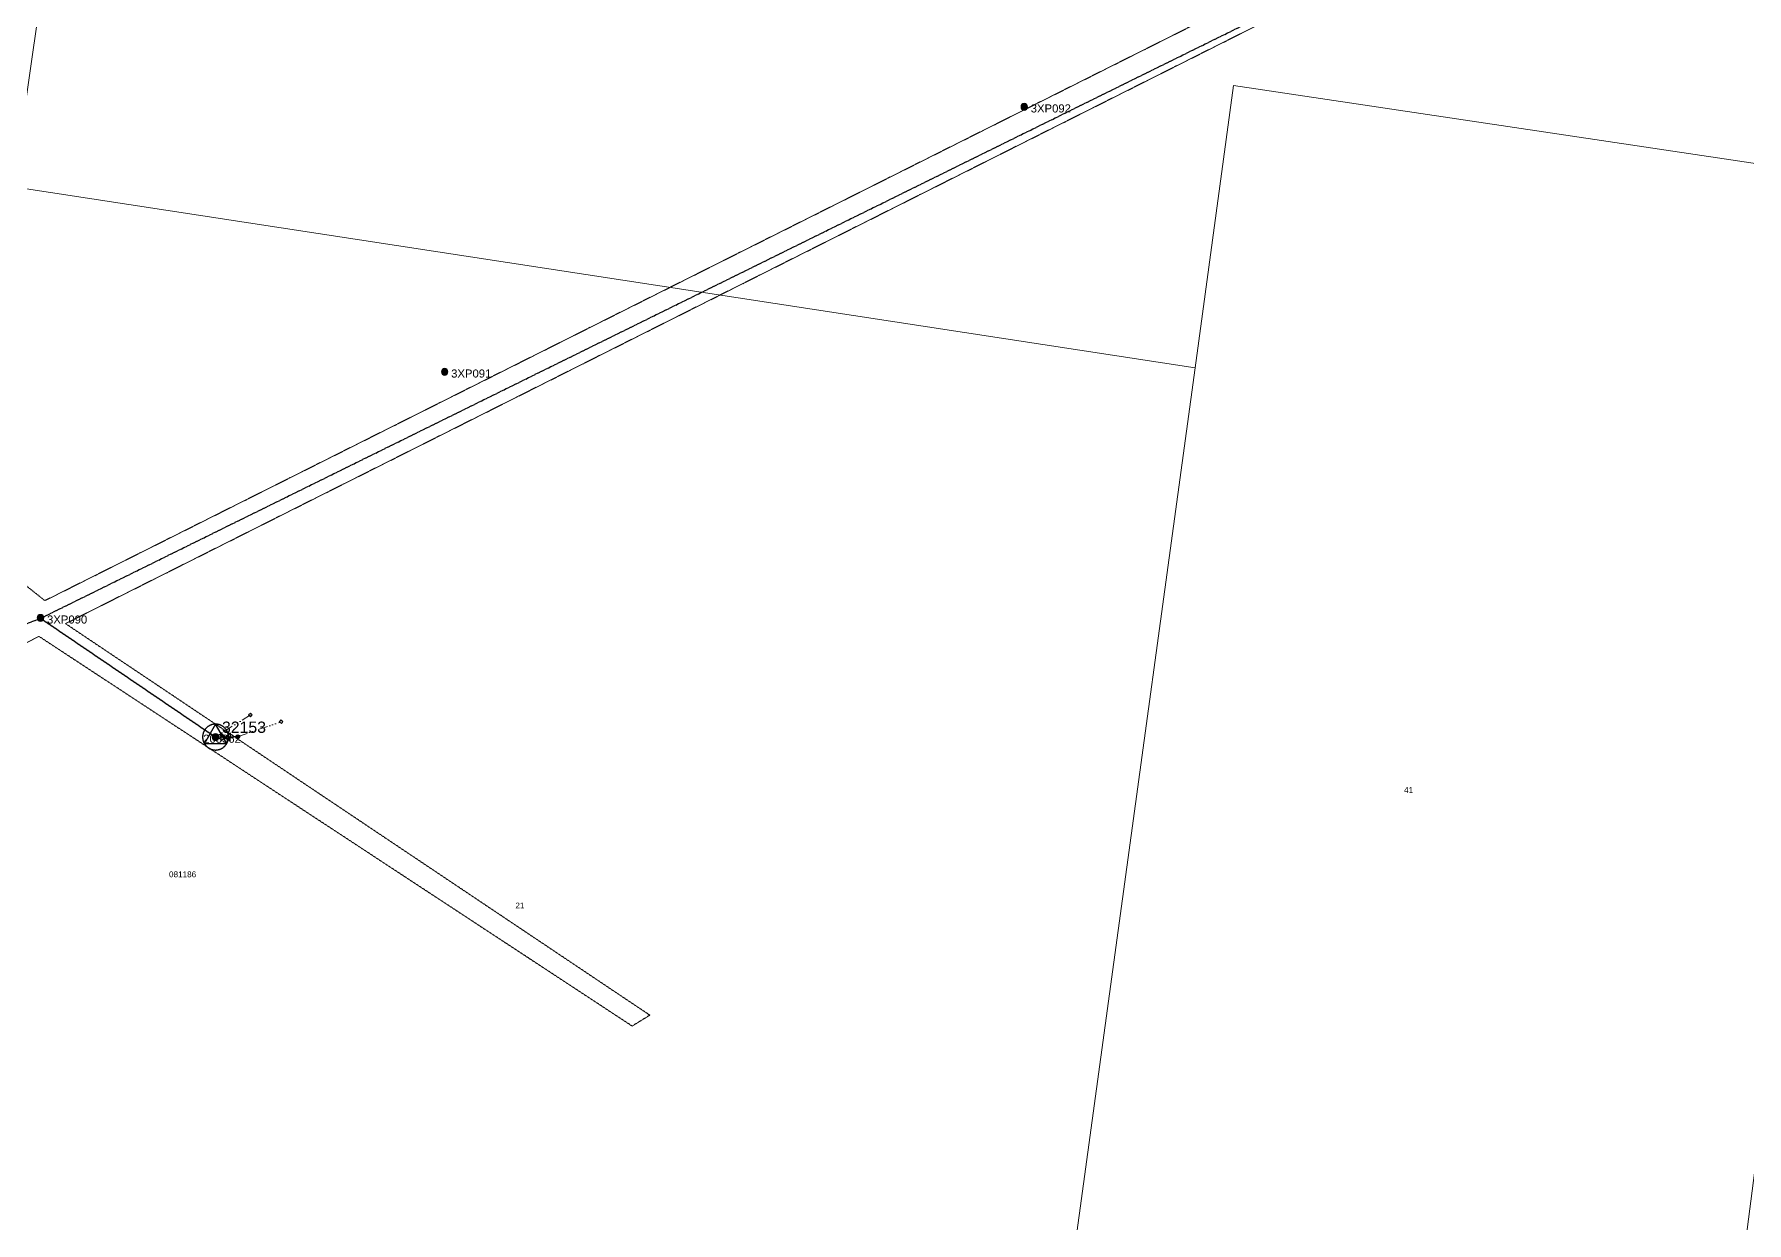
# Model space of a CAD drawing. Header units: metres. Extents: x 254239 to 260101, y 6186854 to 6190266.
# Drawn here: x 257271 to 257800, y 6188940 to 6189307 of the extents above; entities that cross this region are included whole.
import ezdxf
from ezdxf.enums import TextEntityAlignment as Align

# ---------------------------------------------------------------- set-up
doc = ezdxf.new("R2010")
doc.units = ezdxf.units.M
for name, pattern in [('Cable Exist OH', [1, 1, 0]), ('DASHED', [19.05, 12.7, -6.35]), ('HIDDEN2', [0.1875, 0.125, -0.0625]), ('PHANTOMX2', [6.6, 3, -0.75, 0.2, -0.75, 0.2, -0.75, 0.2, -0.75])]:
    doc.linetypes.add(name, pattern=pattern)
doc.layers.get('0').update_dxf_attribs({"color": 6})
for name, color, linetype, lineweight in [('Cadastre Land Parcels_SP_EXT', 118, 'Continuous', 15), ('Cadastre Other Property_SP_EXT', 138, 'DASHED', 15), ('Mains_HV_EXT', 13, 'Continuous', 25), ('Mains_LV_EXT', 163, 'Continuous', 25), ('Services_SP_EXT', 42, 'PHANTOMX2', 20)]:
    doc.layers.add(name, color=color, linetype=linetype, lineweight=lineweight)
for name, color, linetype in [('Equip_LV_EXT', 7, 'Continuous'), ('Sub_SP_TR_HV_LV_EXT', 7, 'Continuous'), ('SupportsOH_SP_TR_HV_LV_SL_EXT', 7, 'Continuous')]:
    doc.layers.add(name, color=color, linetype=linetype)
doc.styles.add('POLE_LABEL', font='arial.ttf', dxfattribs={"height": 2})
doc.styles.get("Standard").update_dxf_attribs({"font": 'arial.ttf'})

# ---------------------------------------------------------------- blocks, each defined once
blk = doc.blocks.new('SUB_POLE_EXT')
at = {"flags": 128}
for points in [[(-0.05, 4), (-0.15, 4), (-0.25, 3.99), (-0.34, 3.99), (-0.44, 3.98), (-0.54, 3.96), (-0.64, 3.95), (-0.73, 3.93), (-0.83, 3.91), (-0.92, 3.89), (-1.02, 3.87), (-1.11, 3.84), (-1.21, 3.81), (-1.3, 3.78), (-1.39, 3.75), (-1.49, 3.71), (-1.58, 3.68), (-1.67, 3.64), (-1.75, 3.59), (-1.84, 3.55), (-1.93, 3.5), (-2.01, 3.46), (-2.1, 3.41), (-2.18, 3.35), (-2.26, 3.3), (-2.34, 3.24), (-2.42, 3.18), (-2.5, 3.12), (-2.58, 3.06), (-2.65, 3), (-2.72, 2.93), (-2.79, 2.86), (-2.86, 2.79), (-2.93, 2.72), (-3, 2.65), (-3.06, 2.58), (-3.12, 2.5), (-3.18, 2.42), (-3.24, 2.34), (-3.3, 2.26), (-3.35, 2.18), (-3.41, 2.1), (-3.46, 2.01), (-3.5, 1.93), (-3.55, 1.84), (-3.59, 1.75), (-3.64, 1.67), (-3.68, 1.58), (-3.71, 1.49), (-3.75, 1.39), (-3.78, 1.3), (-3.81, 1.21), (-3.84, 1.11), (-3.87, 1.02), (-3.89, 0.92), (-3.91, 0.83), (-3.93, 0.73), (-3.95, 0.64), (-3.96, 0.54), (-3.98, 0.44), (-3.99, 0.34), (-3.99, 0.25), (-4, 0.15), (-4, 0.05), (-4, -0.05), (-4, -0.15), (-3.99, -0.25), (-3.99, -0.34), (-3.98, -0.44), (-3.96, -0.54), (-3.95, -0.64), (-3.93, -0.73), (-3.91, -0.83), (-3.89, -0.92), (-3.87, -1.02), (-3.84, -1.11), (-3.81, -1.21), (-3.78, -1.3), (-3.75, -1.39), (-3.71, -1.49), (-3.68, -1.58), (-3.64, -1.67), (-3.59, -1.75), (-3.55, -1.84), (-3.5, -1.93), (-3.46, -2.01), (-3.41, -2.1), (-3.35, -2.18), (-3.3, -2.26), (-3.24, -2.34), (-3.18, -2.42), (-3.12, -2.5), (-3.06, -2.58), (-3, -2.65), (-2.93, -2.72), (-2.86, -2.79), (-2.79, -2.86), (-2.72, -2.93), (-2.65, -3), (-2.58, -3.06), (-2.5, -3.12), (-2.42, -3.18), (-2.34, -3.24), (-2.26, -3.3), (-2.18, -3.35), (-2.1, -3.41), (-2.01, -3.46), (-1.93, -3.5), (-1.84, -3.55), (-1.75, -3.59), (-1.67, -3.64), (-1.58, -3.68), (-1.49, -3.71), (-1.39, -3.75), (-1.3, -3.78), (-1.21, -3.81), (-1.11, -3.84), (-1.02, -3.87), (-0.92, -3.89), (-0.83, -3.91), (-0.73, -3.93), (-0.64, -3.95), (-0.54, -3.96), (-0.44, -3.98), (-0.34, -3.99), (-0.25, -3.99), (-0.15, -4), (-0.05, -4), (0.05, -4), (0.15, -4), (0.25, -3.99), (0.34, -3.99), (0.44, -3.98), (0.54, -3.96), (0.64, -3.95), (0.73, -3.93), (0.83, -3.91), (0.92, -3.89), (1.02, -3.87), (1.11, -3.84), (1.21, -3.81), (1.3, -3.78), (1.39, -3.75), (1.49, -3.71), (1.58, -3.68), (1.67, -3.64), (1.75, -3.59), (1.84, -3.55), (1.93, -3.5), (2.01, -3.46), (2.1, -3.41), (2.18, -3.35), (2.26, -3.3), (2.34, -3.24), (2.42, -3.18), (2.5, -3.12), (2.58, -3.06), (2.65, -3), (2.72, -2.93), (2.79, -2.86), (2.86, -2.79), (2.93, -2.72), (3, -2.65), (3.06, -2.58), (3.12, -2.5), (3.18, -2.42), (3.24, -2.34), (3.3, -2.26), (3.35, -2.18), (3.41, -2.1), (3.46, -2.01), (3.5, -1.93), (3.55, -1.84), (3.59, -1.75), (3.64, -1.67), (3.68, -1.58), (3.71, -1.49), (3.75, -1.39), (3.78, -1.3), (3.81, -1.21), (3.84, -1.11), (3.87, -1.02), (3.89, -0.92), (3.91, -0.83), (3.93, -0.73), (3.95, -0.64), (3.96, -0.54), (3.98, -0.44), (3.99, -0.34), (3.99, -0.25), (4, -0.15), (4, -0.05), (4, 0.05), (4, 0.15), (3.99, 0.25), (3.99, 0.34), (3.98, 0.44), (3.96, 0.54), (3.95, 0.64), (3.93, 0.73), (3.91, 0.83), (3.89, 0.92), (3.87, 1.02), (3.84, 1.11), (3.81, 1.21), (3.78, 1.3), (3.75, 1.39), (3.71, 1.49), (3.68, 1.58), (3.64, 1.67), (3.59, 1.75), (3.55, 1.84), (3.5, 1.93), (3.46, 2.01), (3.41, 2.1), (3.35, 2.18), (3.3, 2.26), (3.24, 2.34), (3.18, 2.42), (3.12, 2.5), (3.06, 2.58), (3, 2.65), (2.93, 2.72), (2.86, 2.79), (2.79, 2.86), (2.72, 2.93), (2.65, 3), (2.58, 3.06), (2.5, 3.12), (2.42, 3.18), (2.34, 3.24), (2.26, 3.3), (2.18, 3.35), (2.1, 3.41), (2.01, 3.46), (1.93, 3.5), (1.84, 3.55), (1.75, 3.59), (1.67, 3.64), (1.58, 3.68), (1.49, 3.71), (1.39, 3.75), (1.3, 3.78), (1.21, 3.81), (1.11, 3.84), (1.02, 3.87), (0.92, 3.89), (0.83, 3.91), (0.73, 3.93), (0.64, 3.95), (0.54, 3.96), (0.44, 3.98), (0.34, 3.99), (0.25, 3.99), (0.15, 4), (0.05, 4)], [(0, 4), (-3.46, -2), (3.46, -2)]]:
    blk.add_lwpolyline(points, close=True, dxfattribs=at)
at = {"flags": 8}
blk.add_attdef('ASSET_NUM', text='', height=2.5, dxfattribs=at).set_placement((0, 7), align=Align.MIDDLE_CENTER)
for tag, flags, p in [('STREET_CODE', 9, (-1.38, 1.45)), ('NO_PHASES', 9, (-1.38, 1.05)), ('OPERATED_BY', 9, (-1.38, 0.65)), ('MAINTAINED_BY', 9, (-1.38, 0.45)), ('ORIENTATION', 9, (-1.38, 0.25)), ('OWNED_BY', 9, (-1.38, 0.05)), ('CONSTRUCTED_VOLTAGE', 9, (-1.13, 0.75)), ('OPERATING_VOLTAGE', 9, (-1.13, 0.35)), ('STATE', 9, (-1.38, -0.35)), ('USAGE', 9, (-1.38, -0.75)), ('LEGEND', 9, (-1.38, -0.95)), ('SUBURB', 9, (-1.38, -1.15)), ('STREETNAME', 9, (-1.38, -1.35)), ('LOCATION', 9, (-1.38, -1.55)), ('NOTES', 9, (-1.38, -1.75)), ('Z', 1, (-1.38, -1.95)), ('SECONDARY_VOLTAGE', 9, (-1.13, -0.65)), ('SUBSTATION_TYPE', 9, (-1.13, -1.05))]:
    blk.add_attdef(tag, text='', height=0.1, dxfattribs=dict(flags=flags)).set_placement(p, align=Align.MIDDLE_LEFT)
blk = doc.blocks.new('LV_OH_LINKS_DISTFUSE_EXT')
for p, q in [((0, 0), (0.96, 0)), ((3.84, 0), (4.8, 0))]:
    blk.add_line(p, q)
blk.add_lwpolyline([(3.84, -1.2), (3.84, 1.2), (0.96, -1.2), (0.96, 1.2)], close=True)
at = {"flags": 9}
for tag, p in [('ACTUAL_STATUS', (0, 0)), ('CONSTRUCTED_VOLTAGE', (0, -0.2)), ('OPERATING_VOLTAGE', (0, -0.6)), ('ORIENTATION', (0, -0.8)), ('OWNED_BY', (0, -1)), ('STATE', (0, -1.2)), ('SWITCH_TYPE', (0, -1.4)), ('NO_PHASES', (0, -0.4)), ('USAGE', (0, -1.6)), ('NOTES', (0, -1.8))]:
    blk.add_attdef(tag, text='', height=0.2, dxfattribs=at).set_placement(p, align=Align.MIDDLE_LEFT)
at = {"flags": 1}
blk.add_attdef('Z', (0, 0), '', height=0.2, dxfattribs=at)
blk = doc.blocks.new('CCP_EXT')
blk.add_wipeout([(0, 0.57), (0.57, 0), (0, -0.57), (-0.57, 0)])
blk.add_lwpolyline([(-0.57, 0), (0, 0.57), (0.57, 0), (0, -0.57), (-0.57, 0)])
at = {"flags": 1}
blk.add_attdef('Z', (0, 0), '', height=0.2, dxfattribs=at)
at = {"flags": 9}
for tag, p in [('CCP_TYPE', (0, 0)), ('CONSTRUCTED_VOLTAGE', (0, -0.2)), ('OPERATING_VOLTAGE', (0, -0.6)), ('ORIENTATION', (0, -0.8)), ('OWNED_BY', (0, -1)), ('STATE', (0, -1.8)), ('NO_PHASES', (0, -0.4)), ('USAGE', (0, -1.2)), ('LEGEND', (0, -1.4)), ('LIFE_SUPPORT', (0, -1.6)), ('NOTES', (0, -2))]:
    blk.add_attdef(tag, text='', height=0.2, dxfattribs=at).set_placement(p, align=Align.MIDDLE_LEFT)
blk = doc.blocks.new('POLE_EXT')
blk.add_hatch(color=256).paths.add_polyline_path([(-1, 0, 1), (1, 0, 1)])
blk.add_lwpolyline([(-1, 0, 1), (1, 0, 1)], format="xyb", close=True)
at = {"flags": 8}
blk.add_attdef('pNumber', text='', height=2, dxfattribs=at).set_placement((2.5, 2.5), align=Align.MIDDLE_CENTER)
at = {"style": 'POLE_LABEL', "flags": 9}
for tag, p in [('STRUCTURE_PLANT_NUMBER', (1.35, 0.03)), ('STREET_CODE', (1.35, -0.2))]:
    blk.add_attdef(tag, text='', height=0.2, dxfattribs=at).set_placement(p, align=Align.MIDDLE_LEFT)
at = {"flags": 9}
for tag, p in [('OWNED_BY', (1.35, -0.4)), ('SPECIAL_USE', (1.35, -0.8)), ('STATE', (1.35, -1)), ('cLV', (1.35, -1.4)), ('hDepth', (1.35, -1.6)), ('hDia', (1.35, -1.8)), ('cHV', (1.35, -2)), ('cLinedev', (1.35, -3.4)), ('pExisting', (1.35, -3.8)), ('pFooting', (1.35, -4.4)), ('pNew', (1.35, -4.6)), ('pRelocate', (1.35, -5)), ('pRemove', (1.35, -5.2)), ('pReplace', (1.35, -5.4)), ('PARENT', (1.35, -0.6)), ('USAGE', (1.35, -1.2)), ('LBRACKET', (1.35, -2.2)), ('LExisting', (1.35, -2.4)), ('LANTNUMBER', (1.35, -2.6)), ('LOther', (1.35, -2.8)), ('LRemove', (1.35, -3)), ('LEGEND', (1.35, -3.2)), ('LOCATION', (1.35, -3.6)), ('PFNUMBER', (1.35, -4)), ('NEWPFNUMBER', (1.35, -4.2)), ('pStay', (1.35, -5.6)), ('pType', (1.35, -5.8)), ('cspan', (1.35, -6)), ('STREETNAME', (1.35, -6.2)), ('SUBURB', (1.35, -6.4)), ('OPERATED_BY', (1.36, -7.01)), ('NOTES', (1.35, -6.6)), ('MAINTAINED_BY', (1.36, -6.81))]:
    blk.add_attdef(tag, text='', height=0.2, dxfattribs=at).set_placement(p, align=Align.MIDDLE_LEFT)
at = {"flags": 1}
blk.add_attdef('Z', (1.35, -7.33), '', height=0.2, dxfattribs=at)
blk = doc.blocks.new('CONNECTOR_NODE_EXT')
h = blk.add_hatch(color=256)
edge = h.paths.add_edge_path()
edge.add_arc((0, 0), 0.5, 0, 360)
blk.add_circle((0, 0), 0.5)
at = {"flags": 1}
blk.add_attdef('Z', (0, 0), '', height=0.2, dxfattribs=at)
at = {"flags": 9}
for tag, p in [('CONNECTOR_TYPE', (0, 0)), ('CONSTRUCTED_VOLTAGE', (0, -0.2)), ('OPERATING_VOLTAGE', (0, -0.6)), ('ORIENTATION', (0, -0.8)), ('SUBTYPE', (0, -1)), ('NO_PHASES', (0, -0.4)), ('USAGE', (0, -1.2)), ('NOTES', (0, -1.4))]:
    blk.add_attdef(tag, text='', height=0.2, dxfattribs=at).set_placement(p, align=Align.MIDDLE_LEFT)

msp = doc.modelspace()

# ---------------------------------------------------------------- linework, layer by layer
at = {"layer": 'Cadastre Land Parcels_SP_EXT', "linetype": 'Continuous'}
for points in [[(257264.235, 6189260.054), (257629.519, 6189204.109), (257641.447, 6189291.382), (257841.991, 6189261.439), (258037.284, 6189188.928), (258055.891, 6189337.278), (258055.429, 6189337.378), (257863.41, 6189366.352), (257660.398, 6189397.035), (257543.836, 6189414.647), (257405.291, 6189435.57), (257291.964, 6189452.596), (257290.475, 6189442.203), (257288.072, 6189425.41), (257287.845, 6189423.518), (257284.187, 6189398.002), (257274.52, 6189331.148), (257264.235, 6189260.054)], [(257576.605, 6188816.97), (257780.995, 6188789.435), (257841.991, 6189261.439), (257641.447, 6189291.382), (257629.519, 6189204.109), (257576.605, 6188816.97)], [(257207.331, 6188866.733), (257576.605, 6188816.97), (257629.519, 6189204.109), (257264.235, 6189260.054), (257207.331, 6188866.733)]]:
    msp.add_lwpolyline(points, close=True, dxfattribs=at)
at = {"layer": 'Mains_HV_EXT', "linetype": 'Cable Exist OH'}
for points in [[(257272.6746, 6189126.6676), (257783.18, 6189378.487)], [(257172.3864, 6189088.2175), (257272.6746, 6189126.6676)], [(257272.6746, 6189126.6676), (257326.7369, 6189089.9421)]]:
    msp.add_lwpolyline(points, dxfattribs=at)
at = {"layer": 'Mains_LV_EXT', "linetype": 'Cable Exist OH'}
msp.add_lwpolyline([(257326.6546, 6189089.9735), (257333.6956, 6189090.1125)], dxfattribs=at)

# ---------------------------------------------------------------- block references
at = {"layer": 'Equip_LV_EXT', "rotation": 358.5100744481329}
msp.add_blockref('LV_OH_LINKS_DISTFUSE_EXT', (257327.4971, 6189090.0137), dxfattribs=at)
at = {"layer": 'Equip_LV_EXT'}
msp.add_blockref('CONNECTOR_NODE_EXT', (257333.6956, 6189090.1125), dxfattribs=at)
at = {"layer": 'Sub_SP_TR_HV_LV_EXT'}
ref = msp.add_blockref('SUB_POLE_EXT', (257326.7369, 6189089.9421), dxfattribs=at)
ref.add_attrib('ASSET_NUM', '32153', dxfattribs={"layer": '0', "height": 3.5}).set_placement((257328.7369, 6189090.1921), align=Align.BOTTOM_LEFT)
at = {"layer": 'SupportsOH_SP_TR_HV_LV_SL_EXT'}
ref = msp.add_blockref('POLE_EXT', (257576.717, 6189284.801), dxfattribs=at)
ref.add_attrib('ASSET_NUM', '3XP092', dxfattribs={"layer": '0', "height": 2.5, "style": 'POLE_LABEL'}).set_placement((257578.717, 6189285.551), align=Align.TOP_LEFT)
ref = msp.add_blockref('POLE_EXT', (257397.557, 6189202.845), dxfattribs=at)
ref.add_attrib('ASSET_NUM', '3XP091', dxfattribs={"layer": '0', "height": 2.5, "style": 'POLE_LABEL'}).set_placement((257399.557, 6189203.595), align=Align.TOP_LEFT)
ref = msp.add_blockref('POLE_EXT', (257272.6455, 6189126.7876), dxfattribs=at)
ref.add_attrib('ASSET_NUM', '3XP090', dxfattribs={"layer": '0', "height": 2.5, "style": 'POLE_LABEL'}).set_placement((257274.6455, 6189127.5376), align=Align.TOP_LEFT)
ref = msp.add_blockref('POLE_EXT', (257326.7369, 6189089.9421), dxfattribs=at)
ref.add_attrib('ASSET_NUM', '203362', dxfattribs={"layer": '0', "height": 2.5, "style": 'POLE_LABEL'}).set_placement((257328.7369, 6189090.6921), align=Align.TOP_CENTER)

# ---------------------------------------------------------------- texts
at = {"layer": 'Cadastre Land Parcels_SP_EXT'}
for s, p in [('41', (257694.1114, 6189072.667)), ('21', (257419.4225, 6189036.9665))]:
    msp.add_text(s, height=1.8, dxfattribs=at).set_placement(p)
at = {"layer": 'Cadastre Other Property_SP_EXT'}
msp.add_text('081186', height=1.8, dxfattribs=at).set_placement((257312.3568, 6189046.6034))

# ---------------------------------------------------------------- next in the draw order: block references
at = {"layer": 'Services_SP_EXT'}
msp.add_blockref('CCP_EXT', (257337.4944, 6189096.7798), dxfattribs=at)
at = {"layer": 'Services_SP_EXT', "rotation": 9.926593840891455}
msp.add_blockref('CCP_EXT', (257346.9808, 6189094.6681), dxfattribs=at)

# ---------------------------------------------------------------- next in the draw order: linework, layer by layer
at = {"layer": 'Cadastre Other Property_SP_EXT', "linetype": 'HIDDEN2'}
msp.add_lwpolyline([(257769.6389, 6189380.5589), (257273.9768, 6189132.1178), (257264.1985, 6189139.9278), (257258.6802, 6189133.4439), (257265.8783, 6189127.995), (257243.5476, 6189116.607), (257241.925, 6189105.7075), (257272.1502, 6189121.0833), (257455.5091, 6189000.6068), (257460.9725, 6189003.9666), (257280.364, 6189125.0191), (257784.712, 6189378.2631), (257769.6389, 6189380.5589)], close=True, dxfattribs=at)
at = {"layer": 'Services_SP_EXT'}
for points in [[(257337.4943, 6189096.7799), (257326.6546, 6189089.9735)], [(257333.6956, 6189090.1125), (257346.9807, 6189094.6681)]]:
    msp.add_lwpolyline(points, dxfattribs=at)

doc.saveas('drawing.dxf')
